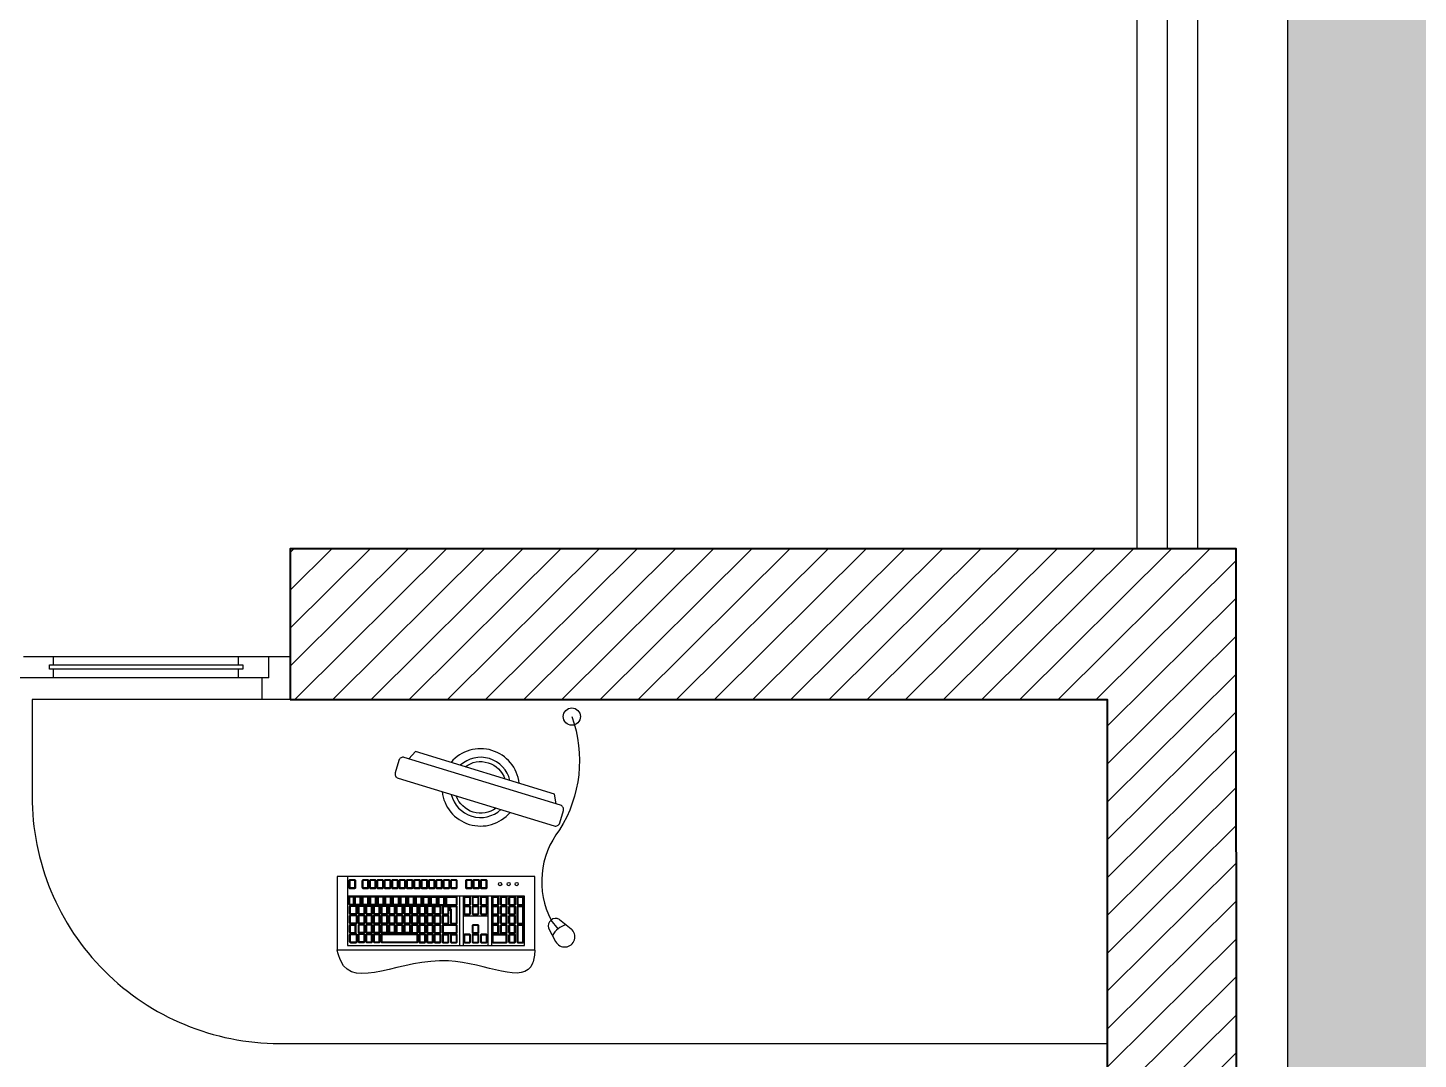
# Model space of a CAD drawing. Header units: metres. Extents: x -8 to 211, y -5 to 120.
# Drawn here: x 171.581 to 174.814, y 112.763 to 115.161 of the extents above; entities that cross this region are included whole.
import ezdxf

# ---------------------------------------------------------------- set-up
doc = ezdxf.new("R2010")
doc.units = ezdxf.units.M
doc.header["$LTSCALE"] = 0.8
doc.header["$MEASUREMENT"] = 0
for name, color, linetype in [('A_CHASS', 4, 'CONTINUOUS'), ('A_EQMP', 142, 'CONTINUOUS'), ('A_HACH_STRUC', 7, 'CONTINUOUS'), ('ARchi-Murs porteurs', 7, 'CONTINUOUS'), ('P-vue1', 12, 'CONTINUOUS'), ('Terrasse', 7, 'CONTINUOUS')]:
    doc.layers.add(name, color=color, linetype=linetype)
doc.layers.add('A_MURS_STRU', color=7, linetype='CONTINUOUS', lineweight=40)

msp = doc.modelspace()

# ---------------------------------------------------------------- hatches: boundary and pattern name
at = {"layer": 'A_HACH_STRUC'}
h = msp.add_hatch(dxfattribs=at)
h.set_pattern_fill('ANSI31', color=8, scale=0.5, angle=359.76959, style=0)
h.paths.add_polyline_path([(170.5912, 113.9495), (168.361, 113.9495), (168.361, 113.5995), (170.5912, 113.5995), (170.5912, 113.6995)])
h.paths.add_polyline_path([(174.391, 113.9495), (172.1912, 113.9495), (172.1912, 113.5995), (174.091, 113.5995), (174.091, 112.7995), (174.091, 112.5395), (174.3912, 112.5395)])
at = {"layer": 'Terrasse', "linetype": 'Continuous'}
h = msp.add_hatch(dxfattribs=at)
h.set_pattern_fill('AR-SAND,_O', color=8, scale=0.5)
h.set_pattern_definition([(37.5, (144.6412, 45.7495), (-0.031497, 0.963412), [0, -0.76, 0, -0.85, 0, -0.8125]), (7.5, (144.6412, 45.7495), (0.884888, 1.411073), [0, -0.41, 0, -0.685, 0, -0.2625]), (327.5, (144.0262, 45.7495), (1.557071, 0.0028295), [0, -0.25, 0, -0.9, 0, -1.175]), (317.5, (144.0262, 45.7495), (1.503063, 0.438838), [0, -0.125, 0, -0.59, 0, -0.675])])
h.paths.add_polyline_path([(174.511, 117.8995), (185.1509, 117.8996), (188.1103, 117.5361), (183.316, 78.4898), (180.2391, 78.8676), (179.4188, 72.1861), (179.4188, 67.5994), (174.3412, 67.5994), (174.3412, 74.9964), (166.9912, 74.9964), (166.9912, 92.6895), (174.511, 92.6895)])

# ---------------------------------------------------------------- linework, layer by layer
at = {"layer": 'A_CHASS', "color": 8}
for points in [[(172.1412, 113.6495), (170.6412, 113.6495), (170.6412, 114.6295)], [(171.5712, 113.6995), (172.1912, 113.6995)], [(171.6412, 113.6795), (171.6412, 113.6995)], [(171.6412, 113.6495), (171.6412, 113.6695)], [(172.0712, 113.6795), (172.0712, 113.6995)], [(172.0712, 113.6495), (172.0712, 113.6695)], [(172.1912, 113.6995), (172.1912, 113.5995), (172.1262, 113.5995), (172.1262, 113.6495)], [(172.1412, 113.6495), (172.1412, 113.6995)]]:
    msp.add_lwpolyline(points, dxfattribs=at)
msp.add_lwpolyline([(172.0812, 113.6695), (171.6312, 113.6695), (171.6312, 113.6795), (172.0812, 113.6795)], close=True, dxfattribs=at)
at = {"layer": 'A_EQMP', "color": 8, "linetype": 'Continuous'}
for p, q in [((172.3246, 113.1877), (172.3246, 113.0272)), ((172.358, 113.1699), (172.3581, 113.1699)), ((172.7363, 113.142), (172.3246, 113.142)), ((172.585, 113.142), (172.585, 113.0272)), ((172.5935, 113.142), (172.5935, 113.0272)), ((172.651, 113.142), (172.651, 113.0272)), ((172.6594, 113.142), (172.6594, 113.0272)), ((172.7363, 113.0272), (172.7363, 113.142)), ((172.3246, 113.0272), (172.7363, 113.0272))]:
    msp.add_line(p, q, dxfattribs=at)
for points in [[(171.591, 113.5995), (171.591, 113.3745, 0.414214), (172.166, 112.7995), (174.091, 112.7995), (174.091, 113.5995)], [(172.8178, 113.3121), (172.8265, 113.3408, 0.414214), (172.8199, 113.3532), (172.4565, 113.4644, 0.414214), (172.444, 113.4577), (172.4353, 113.429, 0.414214), (172.4419, 113.4165), (172.8053, 113.3054, 0.414214)], [(172.3276, 113.1772), (172.3276, 113.1627, 0.414214), (172.3306, 113.1597), (172.3407, 113.1597, 0.414214), (172.3437, 113.1627), (172.3437, 113.1772, 0.414214), (172.3407, 113.1802), (172.3306, 113.1802, 0.414214)], [(172.3297, 113.1772), (172.3297, 113.1627, 0.414214), (172.3306, 113.1619), (172.3407, 113.1619, 0.414214), (172.3415, 113.1627), (172.3415, 113.1772, 0.414214), (172.3407, 113.1781), (172.3306, 113.1781, 0.414214)], [(172.3581, 113.1771), (172.3581, 113.1626, 0.414214), (172.361, 113.1596), (172.3712, 113.1596, 0.414214), (172.3742, 113.1626), (172.3742, 113.1771, 0.414214), (172.3712, 113.1801), (172.361, 113.1801, 0.414214)], [(172.3602, 113.1771), (172.3602, 113.1626, 0.414214), (172.361, 113.1618), (172.3712, 113.1618, 0.414214), (172.372, 113.1626), (172.372, 113.1771, 0.414214), (172.3712, 113.178), (172.361, 113.178, 0.414214)], [(172.3752, 113.1771), (172.3752, 113.1626, 0.414214), (172.3782, 113.1596), (172.3883, 113.1596, 0.414214), (172.3913, 113.1626), (172.3913, 113.1771, 0.414214), (172.3883, 113.1801), (172.3782, 113.1801, 0.414214)], [(172.3773, 113.1771), (172.3773, 113.1626, 0.414214), (172.3782, 113.1618), (172.3883, 113.1618, 0.414214), (172.3891, 113.1626), (172.3891, 113.1771, 0.414214), (172.3883, 113.178), (172.3782, 113.178, 0.414214)], [(172.3923, 113.1771), (172.3923, 113.1626, 0.414214), (172.3953, 113.1596), (172.4055, 113.1596, 0.414214), (172.4084, 113.1626), (172.4084, 113.1771, 0.414214), (172.4055, 113.1801), (172.3953, 113.1801, 0.414214)], [(172.3945, 113.1771), (172.3945, 113.1626, 0.414214), (172.3953, 113.1618), (172.4055, 113.1618, 0.414214), (172.4063, 113.1626), (172.4063, 113.1771, 0.414214), (172.4055, 113.178), (172.3953, 113.178, 0.414214)], [(172.4095, 113.1771), (172.4095, 113.1626, 0.414214), (172.4124, 113.1596), (172.4226, 113.1596, 0.414214), (172.4256, 113.1626), (172.4256, 113.1771, 0.414214), (172.4226, 113.1801), (172.4124, 113.1801, 0.414214)], [(172.4116, 113.1771), (172.4116, 113.1626, 0.414214), (172.4124, 113.1618), (172.4226, 113.1618, 0.414214), (172.4234, 113.1626), (172.4234, 113.1771, 0.414214), (172.4226, 113.178), (172.4124, 113.178, 0.414214)], [(172.4266, 113.1771), (172.4266, 113.1626, 0.414214), (172.4296, 113.1596), (172.4397, 113.1596, 0.414214), (172.4427, 113.1626), (172.4427, 113.1771, 0.414214), (172.4397, 113.1801), (172.4296, 113.1801, 0.414214)], [(172.4287, 113.1771), (172.4287, 113.1626, 0.414214), (172.4296, 113.1618), (172.4397, 113.1618, 0.414214), (172.4405, 113.1626), (172.4405, 113.1771, 0.414214), (172.4397, 113.178), (172.4296, 113.178, 0.414214)], [(172.4437, 113.1771), (172.4437, 113.1626, 0.414214), (172.4467, 113.1596), (172.4569, 113.1596, 0.414214), (172.4598, 113.1626), (172.4598, 113.1771, 0.414214), (172.4569, 113.1801), (172.4467, 113.1801, 0.414214)], [(172.4459, 113.1771), (172.4459, 113.1626, 0.414214), (172.4467, 113.1618), (172.4569, 113.1618, 0.414214), (172.4577, 113.1626), (172.4577, 113.1771, 0.414214), (172.4569, 113.178), (172.4467, 113.178, 0.414214)], [(172.4608, 113.1771), (172.4608, 113.1626, 0.414214), (172.4638, 113.1596), (172.474, 113.1596, 0.414214), (172.477, 113.1626), (172.477, 113.1771, 0.414214), (172.474, 113.1801), (172.4638, 113.1801, 0.414214)], [(172.463, 113.1771), (172.463, 113.1626, 0.414214), (172.4638, 113.1618), (172.474, 113.1618, 0.414214), (172.4748, 113.1626), (172.4748, 113.1771, 0.414214), (172.474, 113.178), (172.4638, 113.178, 0.414214)], [(172.478, 113.1771), (172.478, 113.1626, 0.414214), (172.481, 113.1596), (172.4911, 113.1596, 0.414214), (172.4941, 113.1626), (172.4941, 113.1771, 0.414214), (172.4911, 113.1801), (172.481, 113.1801, 0.414214)], [(172.4801, 113.1771), (172.4801, 113.1626, 0.414214), (172.481, 113.1618), (172.4911, 113.1618, 0.414214), (172.4919, 113.1626), (172.4919, 113.1771, 0.414214), (172.4911, 113.178), (172.481, 113.178, 0.414214)], [(172.4951, 113.1771), (172.4951, 113.1626, 0.414214), (172.4981, 113.1596), (172.5083, 113.1596, 0.414214), (172.5112, 113.1626), (172.5112, 113.1771, 0.414214), (172.5083, 113.1801), (172.4981, 113.1801, 0.414214)], [(172.4973, 113.1771), (172.4973, 113.1626, 0.414214), (172.4981, 113.1618), (172.5083, 113.1618, 0.414214), (172.5091, 113.1626), (172.5091, 113.1771, 0.414214), (172.5083, 113.178), (172.4981, 113.178, 0.414214)], [(172.5122, 113.1771), (172.5122, 113.1626, 0.414214), (172.5152, 113.1596), (172.5254, 113.1596, 0.414214), (172.5284, 113.1626), (172.5284, 113.1771, 0.414214), (172.5254, 113.1801), (172.5152, 113.1801, 0.414214)], [(172.5144, 113.1771), (172.5144, 113.1626, 0.414214), (172.5152, 113.1618), (172.5254, 113.1618, 0.414214), (172.5262, 113.1626), (172.5262, 113.1771, 0.414214), (172.5254, 113.178), (172.5152, 113.178, 0.414214)], [(172.5294, 113.1771), (172.5294, 113.1626, 0.414214), (172.5323, 113.1596), (172.5425, 113.1596, 0.414214), (172.5455, 113.1626), (172.5455, 113.1771, 0.414214), (172.5425, 113.1801), (172.5323, 113.1801, 0.414214)], [(172.5315, 113.1771), (172.5315, 113.1626, 0.414214), (172.5323, 113.1618), (172.5425, 113.1618, 0.414214), (172.5433, 113.1626), (172.5433, 113.1771, 0.414214), (172.5425, 113.178), (172.5323, 113.178, 0.414214)], [(172.5465, 113.1771), (172.5465, 113.1626, 0.414214), (172.5495, 113.1596), (172.5597, 113.1596, 0.414214), (172.5626, 113.1626), (172.5626, 113.1771, 0.414214), (172.5597, 113.1801), (172.5495, 113.1801, 0.414214)], [(172.5487, 113.1771), (172.5487, 113.1626, 0.414214), (172.5495, 113.1618), (172.5597, 113.1618, 0.414214), (172.5605, 113.1626), (172.5605, 113.1771, 0.414214), (172.5597, 113.178), (172.5495, 113.178, 0.414214)], [(172.5636, 113.1771), (172.5636, 113.1626, 0.414214), (172.5666, 113.1596), (172.5768, 113.1596, 0.414214), (172.5798, 113.1626), (172.5798, 113.1771, 0.414214), (172.5768, 113.1801), (172.5666, 113.1801, 0.414214)], [(172.5658, 113.1771), (172.5658, 113.1626, 0.414214), (172.5666, 113.1618), (172.5768, 113.1618, 0.414214), (172.5776, 113.1626), (172.5776, 113.1771, 0.414214), (172.5768, 113.178), (172.5666, 113.178, 0.414214)], [(172.5988, 113.1771), (172.5988, 113.1626, 0.414214), (172.6017, 113.1596), (172.6119, 113.1596, 0.414214), (172.6149, 113.1626), (172.6149, 113.1771, 0.414214), (172.6119, 113.1801), (172.6017, 113.1801, 0.414214)], [(172.6009, 113.1771), (172.6009, 113.1626, 0.414214), (172.6017, 113.1618), (172.6119, 113.1618, 0.414214), (172.6127, 113.1626), (172.6127, 113.1771, 0.414214), (172.6119, 113.178), (172.6017, 113.178, 0.414214)], [(172.6159, 113.1771), (172.6159, 113.1626, 0.414214), (172.6189, 113.1596), (172.629, 113.1596, 0.414214), (172.632, 113.1626), (172.632, 113.1771, 0.414214), (172.629, 113.1801), (172.6189, 113.1801, 0.414214)], [(172.6181, 113.1771), (172.6181, 113.1626, 0.414214), (172.6189, 113.1618), (172.629, 113.1618, 0.414214), (172.6299, 113.1626), (172.6299, 113.1771, 0.414214), (172.629, 113.178), (172.6189, 113.178, 0.414214)], [(172.633, 113.1771), (172.633, 113.1626, 0.414214), (172.636, 113.1596), (172.6462, 113.1596, 0.414214), (172.6491, 113.1626), (172.6491, 113.1771, 0.414214), (172.6462, 113.1801), (172.636, 113.1801, 0.414214)], [(172.6352, 113.1771), (172.6352, 113.1626, 0.414214), (172.636, 113.1618), (172.6462, 113.1618, 0.414214), (172.647, 113.1626), (172.647, 113.1771, 0.414214), (172.6462, 113.178), (172.636, 113.178, 0.414214)], [(172.3277, 113.1391), (172.3277, 113.1238, 0.414214), (172.3299, 113.1215), (172.3375, 113.1215, 0.414214), (172.3398, 113.1238), (172.3398, 113.1391, 0.414214), (172.3375, 113.1413), (172.3299, 113.1413, 0.414214)], [(172.3285, 113.117), (172.3285, 113.1024, 0.414214), (172.3315, 113.0994), (172.344, 113.0994, 0.414214), (172.347, 113.1024), (172.347, 113.117, 0.414214), (172.344, 113.1199), (172.3315, 113.1199, 0.414214)], [(172.3293, 113.1391), (172.3293, 113.1238, 0.414214), (172.3299, 113.1232), (172.3375, 113.1232, 0.414214), (172.3381, 113.1238), (172.3381, 113.1391, 0.414214), (172.3375, 113.1397), (172.3299, 113.1397, 0.414214)], [(172.3423, 113.1386), (172.3423, 113.1241, 0.414214), (172.3431, 113.1233), (172.3533, 113.1233, 0.414214), (172.3541, 113.1241), (172.3541, 113.1386, 0.414214), (172.3533, 113.1395), (172.3431, 113.1395, 0.414214)], [(172.349, 113.1173), (172.349, 113.1027, 0.414214), (172.352, 113.0998), (172.3621, 113.0998, 0.414214), (172.3651, 113.1027), (172.3651, 113.1173, 0.414214), (172.3621, 113.1203), (172.352, 113.1203, 0.414214)], [(172.3601, 113.139), (172.3601, 113.1244, 0.414214), (172.3609, 113.1236), (172.3711, 113.1236, 0.414214), (172.3719, 113.1244), (172.3719, 113.139, 0.414214), (172.3711, 113.1398), (172.3609, 113.1398, 0.414214)], [(172.3666, 113.1172), (172.3666, 113.1026, 0.414214), (172.3696, 113.0996), (172.3797, 113.0996, 0.414214), (172.3827, 113.1026), (172.3827, 113.1172, 0.414214), (172.3797, 113.1202), (172.3696, 113.1202, 0.414214)], [(172.3777, 113.1389), (172.3777, 113.1243, 0.414214), (172.3785, 113.1235), (172.3887, 113.1235, 0.414214), (172.3895, 113.1243), (172.3895, 113.1389, 0.414214), (172.3887, 113.1397), (172.3785, 113.1397, 0.414214)], [(172.3844, 113.1172), (172.3844, 113.1026, 0.414214), (172.3873, 113.0996), (172.3975, 113.0996, 0.414214), (172.4005, 113.1026), (172.4005, 113.1172, 0.414214), (172.3975, 113.1202), (172.3873, 113.1202, 0.414214)], [(172.3955, 113.1389), (172.3955, 113.1243, 0.414214), (172.3963, 113.1235), (172.4065, 113.1235, 0.414214), (172.4073, 113.1243), (172.4073, 113.1389, 0.414214), (172.4065, 113.1397), (172.3963, 113.1397, 0.414214)], [(172.402, 113.1171), (172.402, 113.1025, 0.414214), (172.4049, 113.0995), (172.4151, 113.0995, 0.414214), (172.4181, 113.1025), (172.4181, 113.1171, 0.414214), (172.4151, 113.1201), (172.4049, 113.1201, 0.414214)], [(172.413, 113.1388), (172.413, 113.1242, 0.414214), (172.4139, 113.1234), (172.424, 113.1234, 0.414214), (172.4248, 113.1242), (172.4248, 113.1388, 0.414214), (172.424, 113.1396), (172.4139, 113.1396, 0.414214)], [(172.4197, 113.1171), (172.4197, 113.1025, 0.414214), (172.4227, 113.0995), (172.4329, 113.0995, 0.414214), (172.4358, 113.1025), (172.4358, 113.1171, 0.414214), (172.4329, 113.1201), (172.4227, 113.1201, 0.414214)], [(172.4309, 113.1388), (172.4309, 113.1242, 0.414214), (172.4317, 113.1234), (172.4419, 113.1234, 0.414214), (172.4427, 113.1242), (172.4427, 113.1388, 0.414214), (172.4419, 113.1396), (172.4317, 113.1396, 0.414214)], [(172.4373, 113.117), (172.4373, 113.1024, 0.414214), (172.4403, 113.0994), (172.4505, 113.0994, 0.414214), (172.4535, 113.1024), (172.4535, 113.117, 0.414214), (172.4505, 113.1199), (172.4403, 113.1199, 0.414214)], [(172.4484, 113.1386), (172.4484, 113.1241, 0.414214), (172.4492, 113.1233), (172.4594, 113.1233, 0.414214), (172.4602, 113.1241), (172.4602, 113.1386, 0.414214), (172.4594, 113.1395), (172.4492, 113.1395, 0.414214)], [(172.4553, 113.1171), (172.4553, 113.1025, 0.414214), (172.4583, 113.0995), (172.4684, 113.0995, 0.414214), (172.4714, 113.1025), (172.4714, 113.1171, 0.414214), (172.4684, 113.1201), (172.4583, 113.1201, 0.414214)], [(172.4662, 113.1386), (172.4662, 113.1241, 0.414214), (172.467, 113.1233), (172.4772, 113.1233, 0.414214), (172.478, 113.1241), (172.478, 113.1386, 0.414214), (172.4772, 113.1395), (172.467, 113.1395, 0.414214)], [(172.4726, 113.1169), (172.4726, 113.1023, 0.414214), (172.4756, 113.0993), (172.4858, 113.0993, 0.414214), (172.4888, 113.1023), (172.4888, 113.1169, 0.414214), (172.4858, 113.1198), (172.4756, 113.1198, 0.414214)], [(172.4838, 113.1385), (172.4838, 113.124, 0.414214), (172.4846, 113.1231), (172.4948, 113.1231, 0.414214), (172.4956, 113.124), (172.4956, 113.1385, 0.414214), (172.4948, 113.1393), (172.4846, 113.1393, 0.414214)], [(172.4992, 113.1384), (172.4992, 113.1238, 0.414214), (172.5021, 113.1209), (172.5123, 113.1209, 0.414214), (172.5153, 113.1238), (172.5153, 113.1384, 0.414214), (172.5123, 113.1414), (172.5021, 113.1414, 0.414214)], [(172.5013, 113.1384), (172.5013, 113.1238, 0.414214), (172.5021, 113.123), (172.5123, 113.123, 0.414214), (172.5131, 113.1238), (172.5131, 113.1384, 0.414214), (172.5123, 113.1392), (172.5021, 113.1392, 0.414214)], [(172.5082, 113.1169), (172.5082, 113.1023, 0.414214), (172.5112, 113.0993), (172.5214, 113.0993, 0.414214), (172.5243, 113.1023), (172.5243, 113.1169, 0.414214), (172.5214, 113.1198), (172.5112, 113.1198, 0.414214)], [(172.517, 113.1384), (172.517, 113.1238, 0.414214), (172.52, 113.1209), (172.5301, 113.1209, 0.414214), (172.5331, 113.1238), (172.5331, 113.1384, 0.414214), (172.5301, 113.1414), (172.52, 113.1414, 0.414214)], [(172.5192, 113.1384), (172.5192, 113.1238, 0.414214), (172.52, 113.123), (172.5301, 113.123, 0.414214), (172.531, 113.1238), (172.531, 113.1384, 0.414214), (172.5301, 113.1392), (172.52, 113.1392, 0.414214)], [(172.5345, 113.1383), (172.5345, 113.1237, 0.414214), (172.5375, 113.1208), (172.5477, 113.1208, 0.414214), (172.5507, 113.1237), (172.5507, 113.1383, 0.414214), (172.5477, 113.1413), (172.5375, 113.1413, 0.414214)], [(172.5367, 113.1383), (172.5367, 113.1237, 0.414214), (172.5375, 113.1229), (172.5477, 113.1229, 0.414214), (172.5485, 113.1237), (172.5485, 113.1383, 0.414214), (172.5477, 113.1391), (172.5375, 113.1391, 0.414214)], [(172.5524, 113.1383), (172.5524, 113.1237, 0.414214), (172.5553, 113.1208), (172.5768, 113.1208, 0.414214), (172.5798, 113.1237), (172.5798, 113.1383, 0.414214), (172.5768, 113.1413), (172.5553, 113.1413, 0.414214)], [(172.5545, 113.1383), (172.5545, 113.1237, 0.414214), (172.5553, 113.1229), (172.5768, 113.1229, 0.414214), (172.5776, 113.1237), (172.5776, 113.1383, 0.414214), (172.5768, 113.1391), (172.5553, 113.1391, 0.414214)], [(172.5946, 113.1383), (172.5946, 113.1237, 0.414214), (172.5976, 113.1208), (172.6078, 113.1208, 0.414214), (172.6107, 113.1237), (172.6107, 113.1383, 0.414214), (172.6078, 113.1413), (172.5976, 113.1413, 0.414214)], [(172.5968, 113.1383), (172.5968, 113.1237, 0.414214), (172.5976, 113.1229), (172.6078, 113.1229, 0.414214), (172.6086, 113.1237), (172.6086, 113.1383, 0.414214), (172.6078, 113.1391), (172.5976, 113.1391, 0.414214)], [(172.614, 113.1383), (172.614, 113.1237, 0.414214), (172.6169, 113.1208), (172.6271, 113.1208, 0.414214), (172.6301, 113.1237), (172.6301, 113.1383, 0.414214), (172.6271, 113.1413), (172.6169, 113.1413, 0.414214)], [(172.6161, 113.1383), (172.6161, 113.1237, 0.414214), (172.6169, 113.1229), (172.6271, 113.1229, 0.414214), (172.6279, 113.1237), (172.6279, 113.1383, 0.414214), (172.6271, 113.1391), (172.6169, 113.1391, 0.414214)], [(172.6333, 113.1383), (172.6333, 113.1237, 0.414214), (172.6363, 113.1208), (172.6464, 113.1208, 0.414214), (172.6494, 113.1237), (172.6494, 113.1383, 0.414214), (172.6464, 113.1413), (172.6363, 113.1413, 0.414214)], [(172.6355, 113.1383), (172.6355, 113.1237, 0.414214), (172.6363, 113.1229), (172.6464, 113.1229, 0.414214), (172.6473, 113.1237), (172.6473, 113.1383, 0.414214), (172.6464, 113.1391), (172.6363, 113.1391, 0.414214)], [(172.6604, 113.1383), (172.6604, 113.1237, 0.414214), (172.6633, 113.1208), (172.6735, 113.1208, 0.414214), (172.6765, 113.1237), (172.6765, 113.1383, 0.414214), (172.6735, 113.1413), (172.6633, 113.1413, 0.414214)], [(172.6625, 113.1383), (172.6625, 113.1237, 0.414214), (172.6633, 113.1229), (172.6735, 113.1229, 0.414214), (172.6743, 113.1237), (172.6743, 113.1383, 0.414214), (172.6735, 113.1391), (172.6633, 113.1391, 0.414214)], [(172.6797, 113.1383), (172.6797, 113.1237, 0.414214), (172.6827, 113.1208), (172.6928, 113.1208, 0.414214), (172.6958, 113.1237), (172.6958, 113.1383, 0.414214), (172.6928, 113.1413), (172.6827, 113.1413, 0.414214)], [(172.6819, 113.1383), (172.6819, 113.1237, 0.414214), (172.6827, 113.1229), (172.6928, 113.1229, 0.414214), (172.6937, 113.1237), (172.6937, 113.1383, 0.414214), (172.6928, 113.1391), (172.6827, 113.1391, 0.414214)], [(172.699, 113.1383), (172.699, 113.1237, 0.414214), (172.702, 113.1208), (172.7122, 113.1208, 0.414214), (172.7152, 113.1237), (172.7152, 113.1383, 0.414214), (172.7122, 113.1413), (172.702, 113.1413, 0.414214)], [(172.7012, 113.1383), (172.7012, 113.1237, 0.414214), (172.702, 113.1229), (172.7122, 113.1229, 0.414214), (172.713, 113.1237), (172.713, 113.1383, 0.414214), (172.7122, 113.1391), (172.702, 113.1391, 0.414214)], [(172.7184, 113.1383), (172.7184, 113.1237, 0.414214), (172.7214, 113.1208), (172.7315, 113.1208, 0.414214), (172.7345, 113.1237), (172.7345, 113.1383, 0.414214), (172.7315, 113.1413), (172.7214, 113.1413, 0.414214)], [(172.7206, 113.1383), (172.7206, 113.1237, 0.414214), (172.7214, 113.1229), (172.7315, 113.1229, 0.414214), (172.7323, 113.1237), (172.7323, 113.1383, 0.414214), (172.7315, 113.1391), (172.7214, 113.1391, 0.414214)], [(172.3285, 113.0951), (172.3285, 113.0805, 0.414214), (172.3315, 113.0775), (172.3442, 113.0775, 0.414214), (172.3472, 113.0805), (172.3472, 113.0951, 0.414214), (172.3442, 113.098), (172.3315, 113.098, 0.414214)], [(172.3307, 113.117), (172.3307, 113.1024, 0.414214), (172.3315, 113.1016), (172.344, 113.1016, 0.414214), (172.3448, 113.1024), (172.3448, 113.117, 0.414214), (172.344, 113.1178), (172.3315, 113.1178, 0.414214)], [(172.3307, 113.0951), (172.3307, 113.0805, 0.414214), (172.3315, 113.0797), (172.3442, 113.0797, 0.414214), (172.345, 113.0805), (172.345, 113.0951, 0.414214), (172.3442, 113.0959), (172.3315, 113.0959, 0.414214)], [(172.349, 113.0954), (172.349, 113.0808, 0.414214), (172.352, 113.0779), (172.3621, 113.0779, 0.414214), (172.3651, 113.0808), (172.3651, 113.0954, 0.414214), (172.3621, 113.0984), (172.352, 113.0984, 0.414214)], [(172.3511, 113.1173), (172.3511, 113.1027, 0.414214), (172.352, 113.1019), (172.3621, 113.1019, 0.414214), (172.3629, 113.1027), (172.3629, 113.1173, 0.414214), (172.3621, 113.1181), (172.352, 113.1181, 0.414214)], [(172.3511, 113.0954), (172.3511, 113.0808, 0.414214), (172.352, 113.08), (172.3621, 113.08, 0.414214), (172.3629, 113.0808), (172.3629, 113.0954, 0.414214), (172.3621, 113.0962), (172.352, 113.0962, 0.414214)], [(172.3666, 113.0953), (172.3666, 113.0807, 0.414214), (172.3696, 113.0777), (172.3797, 113.0777, 0.414214), (172.3827, 113.0807), (172.3827, 113.0953, 0.414214), (172.3797, 113.0983), (172.3696, 113.0983, 0.414214)], [(172.3688, 113.1172), (172.3688, 113.1026, 0.414214), (172.3696, 113.1018), (172.3797, 113.1018, 0.414214), (172.3805, 113.1026), (172.3805, 113.1172, 0.414214), (172.3797, 113.118), (172.3696, 113.118, 0.414214)], [(172.3688, 113.0953), (172.3688, 113.0807, 0.414214), (172.3696, 113.0799), (172.3797, 113.0799, 0.414214), (172.3805, 113.0807), (172.3805, 113.0953, 0.414214), (172.3797, 113.0961), (172.3696, 113.0961, 0.414214)], [(172.3844, 113.0953), (172.3844, 113.0807, 0.414214), (172.3873, 113.0777), (172.3975, 113.0777, 0.414214), (172.4005, 113.0807), (172.4005, 113.0953, 0.414214), (172.3975, 113.0983), (172.3873, 113.0983, 0.414214)], [(172.3865, 113.1172), (172.3865, 113.1026, 0.414214), (172.3873, 113.1018), (172.3975, 113.1018, 0.414214), (172.3983, 113.1026), (172.3983, 113.1172, 0.414214), (172.3975, 113.118), (172.3873, 113.118, 0.414214)], [(172.3865, 113.0953), (172.3865, 113.0807, 0.414214), (172.3873, 113.0799), (172.3975, 113.0799, 0.414214), (172.3983, 113.0807), (172.3983, 113.0953, 0.414214), (172.3975, 113.0961), (172.3873, 113.0961, 0.414214)], [(172.402, 113.0952), (172.402, 113.0806, 0.414214), (172.4049, 113.0776), (172.4151, 113.0776, 0.414214), (172.4181, 113.0806), (172.4181, 113.0952, 0.414214), (172.4151, 113.0982), (172.4049, 113.0982, 0.414214)], [(172.4041, 113.1171), (172.4041, 113.1025, 0.414214), (172.4049, 113.1017), (172.4151, 113.1017, 0.414214), (172.4159, 113.1025), (172.4159, 113.1171, 0.414214), (172.4151, 113.1179), (172.4049, 113.1179, 0.414214)], [(172.4041, 113.0952), (172.4041, 113.0806, 0.414214), (172.4049, 113.0798), (172.4151, 113.0798, 0.414214), (172.4159, 113.0806), (172.4159, 113.0952, 0.414214), (172.4151, 113.096), (172.4049, 113.096, 0.414214)], [(172.4197, 113.0952), (172.4197, 113.0806, 0.414214), (172.4227, 113.0776), (172.4329, 113.0776, 0.414214), (172.4358, 113.0806), (172.4358, 113.0952, 0.414214), (172.4329, 113.0982), (172.4227, 113.0982, 0.414214)], [(172.4219, 113.1171), (172.4219, 113.1025, 0.414214), (172.4227, 113.1017), (172.4329, 113.1017, 0.414214), (172.4337, 113.1025), (172.4337, 113.1171, 0.414214), (172.4329, 113.1179), (172.4227, 113.1179, 0.414214)], [(172.4219, 113.0952), (172.4219, 113.0806, 0.414214), (172.4227, 113.0798), (172.4329, 113.0798, 0.414214), (172.4337, 113.0806), (172.4337, 113.0952, 0.414214), (172.4329, 113.096), (172.4227, 113.096, 0.414214)], [(172.4373, 113.0951), (172.4373, 113.0805, 0.414214), (172.4403, 113.0775), (172.4505, 113.0775, 0.414214), (172.4535, 113.0805), (172.4535, 113.0951, 0.414214), (172.4505, 113.098), (172.4403, 113.098, 0.414214)], [(172.4395, 113.117), (172.4395, 113.1024, 0.414214), (172.4403, 113.1016), (172.4505, 113.1016, 0.414214), (172.4513, 113.1024), (172.4513, 113.117, 0.414214), (172.4505, 113.1178), (172.4403, 113.1178, 0.414214)], [(172.4395, 113.0951), (172.4395, 113.0805, 0.414214), (172.4403, 113.0797), (172.4505, 113.0797, 0.414214), (172.4513, 113.0805), (172.4513, 113.0951, 0.414214), (172.4505, 113.0959), (172.4403, 113.0959, 0.414214)], [(172.4553, 113.0952), (172.4553, 113.0806, 0.414214), (172.4583, 113.0776), (172.4684, 113.0776, 0.414214), (172.4714, 113.0806), (172.4714, 113.0952, 0.414214), (172.4684, 113.0982), (172.4583, 113.0982, 0.414214)], [(172.4575, 113.1171), (172.4575, 113.1025, 0.414214), (172.4583, 113.1017), (172.4684, 113.1017, 0.414214), (172.4693, 113.1025), (172.4693, 113.1171, 0.414214), (172.4684, 113.1179), (172.4583, 113.1179, 0.414214)], [(172.4575, 113.0952), (172.4575, 113.0806, 0.414214), (172.4583, 113.0798), (172.4684, 113.0798, 0.414214), (172.4693, 113.0806), (172.4693, 113.0952, 0.414214), (172.4684, 113.096), (172.4583, 113.096, 0.414214)], [(172.4726, 113.095), (172.4726, 113.0804, 0.414214), (172.4756, 113.0774), (172.4858, 113.0774, 0.414214), (172.4888, 113.0804), (172.4888, 113.095, 0.414214), (172.4858, 113.0979), (172.4756, 113.0979, 0.414214)], [(172.4748, 113.1169), (172.4748, 113.1023, 0.414214), (172.4756, 113.1015), (172.4858, 113.1015, 0.414214), (172.4866, 113.1023), (172.4866, 113.1169, 0.414214), (172.4858, 113.1177), (172.4756, 113.1177, 0.414214)], [(172.4748, 113.095), (172.4748, 113.0804, 0.414214), (172.4756, 113.0796), (172.4858, 113.0796, 0.414214), (172.4866, 113.0804), (172.4866, 113.095, 0.414214), (172.4858, 113.0958), (172.4756, 113.0958, 0.414214)], [(172.4903, 113.1167), (172.4903, 113.1022, 0.414214), (172.4932, 113.0992), (172.5034, 113.0992, 0.414214), (172.5064, 113.1022), (172.5064, 113.1167, 0.414214), (172.5034, 113.1197), (172.4932, 113.1197, 0.414214)], [(172.4903, 113.0949), (172.4903, 113.0803, 0.414214), (172.4932, 113.0773), (172.5034, 113.0773, 0.414214), (172.5064, 113.0803), (172.5064, 113.0949, 0.414214), (172.5034, 113.0978), (172.4932, 113.0978, 0.414214)], [(172.4924, 113.1167), (172.4924, 113.1022, 0.414214), (172.4932, 113.1014), (172.5034, 113.1014, 0.414214), (172.5042, 113.1022), (172.5042, 113.1167, 0.414214), (172.5034, 113.1176), (172.4932, 113.1176, 0.414214)], [(172.4924, 113.0949), (172.4924, 113.0803, 0.414214), (172.4932, 113.0795), (172.5034, 113.0795, 0.414214), (172.5042, 113.0803), (172.5042, 113.0949, 0.414214), (172.5034, 113.0957), (172.4932, 113.0957, 0.414214)], [(172.5082, 113.095), (172.5082, 113.0804, 0.414214), (172.5112, 113.0774), (172.5214, 113.0774, 0.414214), (172.5243, 113.0804), (172.5243, 113.095, 0.414214), (172.5214, 113.0979), (172.5112, 113.0979, 0.414214)], [(172.5104, 113.1169), (172.5104, 113.1023, 0.414214), (172.5112, 113.1015), (172.5214, 113.1015, 0.414214), (172.5222, 113.1023), (172.5222, 113.1169, 0.414214), (172.5214, 113.1177), (172.5112, 113.1177, 0.414214)], [(172.5104, 113.095), (172.5104, 113.0804, 0.414214), (172.5112, 113.0796), (172.5214, 113.0796, 0.414214), (172.5222, 113.0804), (172.5222, 113.095, 0.414214), (172.5214, 113.0958), (172.5112, 113.0958, 0.414214)], [(172.5256, 113.1166), (172.5256, 113.1021, 0.414214), (172.5286, 113.0991), (172.5388, 113.0991, 0.414214), (172.5417, 113.1021), (172.5417, 113.1166, 0.414214), (172.5388, 113.1196), (172.5286, 113.1196, 0.414214)], [(172.5256, 113.0947), (172.5256, 113.0802, 0.414214), (172.5286, 113.0772), (172.5388, 113.0772, 0.414214), (172.5417, 113.0802), (172.5417, 113.0947, 0.414214), (172.5388, 113.0977), (172.5286, 113.0977, 0.414214)], [(172.5278, 113.1166), (172.5278, 113.1021, 0.414214), (172.5286, 113.1013), (172.5388, 113.1013, 0.414214), (172.5396, 113.1021), (172.5396, 113.1166, 0.414214), (172.5388, 113.1174), (172.5286, 113.1174, 0.414214)], [(172.5278, 113.0947), (172.5278, 113.0802, 0.414214), (172.5286, 113.0794), (172.5388, 113.0794, 0.414214), (172.5396, 113.0802), (172.5396, 113.0947, 0.414214), (172.5388, 113.0956), (172.5286, 113.0956, 0.414214)], [(172.5443, 113.1164), (172.5443, 113.1018, 0.414214), (172.5473, 113.0989), (172.5574, 113.0989, 0.414214), (172.5604, 113.1018), (172.5604, 113.1164, 0.414214), (172.5574, 113.1194), (172.5473, 113.1194, 0.414214)], [(172.5443, 113.0945), (172.5443, 113.0799, 0.414214), (172.5473, 113.077), (172.5574, 113.077, 0.414214), (172.5604, 113.0799), (172.5604, 113.0945, 0.414214), (172.5574, 113.0975), (172.5473, 113.0975, 0.414214)], [(172.5465, 113.1164), (172.5465, 113.1018, 0.414214), (172.5473, 113.101), (172.5574, 113.101, 0.414214), (172.5582, 113.1018), (172.5582, 113.1164, 0.414214), (172.5574, 113.1172), (172.5473, 113.1172, 0.414214)], [(172.5465, 113.0945), (172.5465, 113.0799, 0.414214), (172.5473, 113.0791), (172.5574, 113.0791, 0.414214), (172.5582, 113.0799), (172.5582, 113.0945, 0.414214), (172.5574, 113.0953), (172.5473, 113.0953, 0.414214)], [(172.5615, 113.1164), (172.5615, 113.1095), (172.5636, 113.1095), (172.5636, 113.0799, 0.414214), (172.5666, 113.077), (172.5768, 113.077, 0.414214), (172.5798, 113.0799), (172.5798, 113.1164, 0.414214), (172.5768, 113.1194), (172.5645, 113.1194, 0.414214)], [(172.5636, 113.1164), (172.5636, 113.1116), (172.5658, 113.1116), (172.5658, 113.0799, 0.414214), (172.5666, 113.0791), (172.5768, 113.0791, 0.414214), (172.5776, 113.0799), (172.5776, 113.1164, 0.414214), (172.5768, 113.1172), (172.5645, 113.1172, 0.414214)], [(172.5946, 113.1164), (172.5946, 113.1018, 0.414214), (172.5976, 113.0989), (172.6078, 113.0989, 0.414214), (172.6107, 113.1018), (172.6107, 113.1164, 0.414214), (172.6078, 113.1194), (172.5976, 113.1194, 0.414214)], [(172.5968, 113.1164), (172.5968, 113.1018, 0.414214), (172.5976, 113.101), (172.6078, 113.101, 0.414214), (172.6086, 113.1018), (172.6086, 113.1164, 0.414214), (172.6078, 113.1172), (172.5976, 113.1172, 0.414214)], [(172.614, 113.1164), (172.614, 113.1018, 0.414214), (172.6169, 113.0989), (172.6271, 113.0989, 0.414214), (172.6301, 113.1018), (172.6301, 113.1164, 0.414214), (172.6271, 113.1194), (172.6169, 113.1194, 0.414214)], [(172.6161, 113.1164), (172.6161, 113.1018, 0.414214), (172.6169, 113.101), (172.6271, 113.101, 0.414214), (172.6279, 113.1018), (172.6279, 113.1164, 0.414214), (172.6271, 113.1172), (172.6169, 113.1172, 0.414214)], [(172.6333, 113.1164), (172.6333, 113.1018, 0.414214), (172.6363, 113.0989), (172.6464, 113.0989, 0.414214), (172.6494, 113.1018), (172.6494, 113.1164, 0.414214), (172.6464, 113.1194), (172.6363, 113.1194, 0.414214)], [(172.6355, 113.1164), (172.6355, 113.1018, 0.414214), (172.6363, 113.101), (172.6464, 113.101, 0.414214), (172.6473, 113.1018), (172.6473, 113.1164, 0.414214), (172.6464, 113.1172), (172.6363, 113.1172, 0.414214)], [(172.6604, 113.1164), (172.6604, 113.1018, 0.414214), (172.6633, 113.0989), (172.6735, 113.0989, 0.414214), (172.6765, 113.1018), (172.6765, 113.1164, 0.414214), (172.6735, 113.1194), (172.6633, 113.1194, 0.414214)], [(172.6604, 113.0945), (172.6604, 113.0799, 0.414214), (172.6633, 113.077), (172.6735, 113.077, 0.414214), (172.6765, 113.0799), (172.6765, 113.0945, 0.414214), (172.6735, 113.0975), (172.6633, 113.0975, 0.414214)], [(172.6625, 113.1164), (172.6625, 113.1018, 0.414214), (172.6633, 113.101), (172.6735, 113.101, 0.414214), (172.6743, 113.1018), (172.6743, 113.1164, 0.414214), (172.6735, 113.1172), (172.6633, 113.1172, 0.414214)], [(172.6625, 113.0945), (172.6625, 113.0799, 0.414214), (172.6633, 113.0791), (172.6735, 113.0791, 0.414214), (172.6743, 113.0799), (172.6743, 113.0945, 0.414214), (172.6735, 113.0953), (172.6633, 113.0953, 0.414214)], [(172.6797, 113.1164), (172.6797, 113.1018, 0.414214), (172.6827, 113.0989), (172.6928, 113.0989, 0.414214), (172.6958, 113.1018), (172.6958, 113.1164, 0.414214), (172.6928, 113.1194), (172.6827, 113.1194, 0.414214)], [(172.6797, 113.0945), (172.6797, 113.0799, 0.414214), (172.6827, 113.077), (172.6928, 113.077, 0.414214), (172.6958, 113.0799), (172.6958, 113.0945, 0.414214), (172.6928, 113.0975), (172.6827, 113.0975, 0.414214)], [(172.6819, 113.1164), (172.6819, 113.1018, 0.414214), (172.6827, 113.101), (172.6928, 113.101, 0.414214), (172.6937, 113.1018), (172.6937, 113.1164, 0.414214), (172.6928, 113.1172), (172.6827, 113.1172, 0.414214)], [(172.6819, 113.0945), (172.6819, 113.0799, 0.414214), (172.6827, 113.0791), (172.6928, 113.0791, 0.414214), (172.6937, 113.0799), (172.6937, 113.0945, 0.414214), (172.6928, 113.0953), (172.6827, 113.0953, 0.414214)], [(172.699, 113.1164), (172.699, 113.1018, 0.414214), (172.702, 113.0989), (172.7122, 113.0989, 0.414214), (172.7152, 113.1018), (172.7152, 113.1164, 0.414214), (172.7122, 113.1194), (172.702, 113.1194, 0.414214)], [(172.699, 113.0945), (172.699, 113.0799, 0.414214), (172.702, 113.077), (172.7122, 113.077, 0.414214), (172.7152, 113.0799), (172.7152, 113.0945, 0.414214), (172.7122, 113.0975), (172.702, 113.0975, 0.414214)], [(172.7012, 113.1164), (172.7012, 113.1018, 0.414214), (172.702, 113.101), (172.7122, 113.101, 0.414214), (172.713, 113.1018), (172.713, 113.1164, 0.414214), (172.7122, 113.1172), (172.702, 113.1172, 0.414214)], [(172.7012, 113.0945), (172.7012, 113.0799, 0.414214), (172.702, 113.0791), (172.7122, 113.0791, 0.414214), (172.713, 113.0799), (172.713, 113.0945, 0.414214), (172.7122, 113.0953), (172.702, 113.0953, 0.414214)], [(172.7184, 113.1164), (172.7184, 113.0799, 0.414214), (172.7214, 113.077), (172.7315, 113.077, 0.414214), (172.7345, 113.0799), (172.7345, 113.1164, 0.414214), (172.7315, 113.1194), (172.7214, 113.1194, 0.414214)], [(172.7206, 113.1164), (172.7206, 113.0799, 0.414214), (172.7214, 113.0791), (172.7315, 113.0791, 0.414214), (172.7323, 113.0799), (172.7323, 113.1164, 0.414214), (172.7315, 113.1172), (172.7214, 113.1172, 0.414214)], [(172.3285, 113.0732), (172.3285, 113.0586, 0.414214), (172.3315, 113.0556), (172.3416, 113.0556, 0.414214), (172.3446, 113.0586), (172.3446, 113.0732, 0.414214), (172.3416, 113.0761), (172.3315, 113.0761, 0.414214)], [(172.3307, 113.0732), (172.3307, 113.0586, 0.414214), (172.3315, 113.0578), (172.3416, 113.0578, 0.414214), (172.3424, 113.0586), (172.3424, 113.0732, 0.414214), (172.3416, 113.074), (172.3315, 113.074, 0.414214)], [(172.349, 113.0735), (172.349, 113.0589, 0.414214), (172.352, 113.056), (172.3621, 113.056, 0.414214), (172.3651, 113.0589), (172.3651, 113.0735, 0.414214), (172.3621, 113.0765), (172.352, 113.0765, 0.414214)], [(172.3511, 113.0735), (172.3511, 113.0589, 0.414214), (172.352, 113.0581), (172.3621, 113.0581, 0.414214), (172.3629, 113.0589), (172.3629, 113.0735, 0.414214), (172.3621, 113.0743), (172.352, 113.0743, 0.414214)], [(172.3666, 113.0734), (172.3666, 113.0588, 0.414214), (172.3696, 113.0558), (172.3797, 113.0558, 0.414214), (172.3827, 113.0588), (172.3827, 113.0734, 0.414214), (172.3797, 113.0764), (172.3696, 113.0764, 0.414214)], [(172.3688, 113.0734), (172.3688, 113.0588, 0.414214), (172.3696, 113.058), (172.3797, 113.058, 0.414214), (172.3805, 113.0588), (172.3805, 113.0734, 0.414214), (172.3797, 113.0742), (172.3696, 113.0742, 0.414214)], [(172.3844, 113.0734), (172.3844, 113.0588, 0.414214), (172.3873, 113.0559), (172.3975, 113.0559, 0.414214), (172.4005, 113.0588), (172.4005, 113.0734, 0.414214), (172.3975, 113.0764), (172.3873, 113.0764, 0.414214)], [(172.3865, 113.0734), (172.3865, 113.0588, 0.414214), (172.3873, 113.058), (172.3975, 113.058, 0.414214), (172.3983, 113.0588), (172.3983, 113.0734, 0.414214), (172.3975, 113.0742), (172.3873, 113.0742, 0.414214)], [(172.402, 113.0733), (172.402, 113.0587, 0.414214), (172.4049, 113.0557), (172.4151, 113.0557, 0.414214), (172.4181, 113.0587), (172.4181, 113.0733, 0.414214), (172.4151, 113.0763), (172.4049, 113.0763, 0.414214)], [(172.4041, 113.0733), (172.4041, 113.0587, 0.414214), (172.4049, 113.0579), (172.4151, 113.0579, 0.414214), (172.4159, 113.0587), (172.4159, 113.0733, 0.414214), (172.4151, 113.0741), (172.4049, 113.0741, 0.414214)], [(172.4197, 113.0733), (172.4197, 113.0587, 0.414214), (172.4227, 113.0557), (172.4329, 113.0557, 0.414214), (172.4358, 113.0587), (172.4358, 113.0733, 0.414214), (172.4329, 113.0763), (172.4227, 113.0763, 0.414214)], [(172.4219, 113.0733), (172.4219, 113.0587, 0.414214), (172.4227, 113.0579), (172.4329, 113.0579, 0.414214), (172.4337, 113.0587), (172.4337, 113.0733, 0.414214), (172.4329, 113.0741), (172.4227, 113.0741, 0.414214)], [(172.4373, 113.0732), (172.4373, 113.0586, 0.414214), (172.4403, 113.0556), (172.4505, 113.0556, 0.414214), (172.4535, 113.0586), (172.4535, 113.0732, 0.414214), (172.4505, 113.0761), (172.4403, 113.0761, 0.414214)], [(172.4395, 113.0732), (172.4395, 113.0586, 0.414214), (172.4403, 113.0578), (172.4505, 113.0578, 0.414214), (172.4513, 113.0586), (172.4513, 113.0732, 0.414214), (172.4505, 113.074), (172.4403, 113.074, 0.414214)], [(172.4553, 113.0733), (172.4553, 113.0587, 0.414214), (172.4583, 113.0557), (172.4684, 113.0557, 0.414214), (172.4714, 113.0587), (172.4714, 113.0733, 0.414214), (172.4684, 113.0763), (172.4583, 113.0763, 0.414214)], [(172.4575, 113.0733), (172.4575, 113.0587, 0.414214), (172.4583, 113.0579), (172.4684, 113.0579, 0.414214), (172.4693, 113.0587), (172.4693, 113.0733, 0.414214), (172.4684, 113.0741), (172.4583, 113.0741, 0.414214)], [(172.4726, 113.0731), (172.4726, 113.0585, 0.414214), (172.4756, 113.0555), (172.4858, 113.0555, 0.414214), (172.4888, 113.0585), (172.4888, 113.0731, 0.414214), (172.4858, 113.076), (172.4756, 113.076, 0.414214)], [(172.4748, 113.0731), (172.4748, 113.0585, 0.414214), (172.4756, 113.0577), (172.4858, 113.0577, 0.414214), (172.4866, 113.0585), (172.4866, 113.0731, 0.414214), (172.4858, 113.0739), (172.4756, 113.0739, 0.414214)], [(172.4903, 113.073), (172.4903, 113.0584, 0.414214), (172.4932, 113.0554), (172.5034, 113.0554, 0.414214), (172.5064, 113.0584), (172.5064, 113.073, 0.414214), (172.5034, 113.0759), (172.4932, 113.0759, 0.414214)], [(172.4924, 113.073), (172.4924, 113.0584, 0.414214), (172.4932, 113.0576), (172.5034, 113.0576, 0.414214), (172.5042, 113.0584), (172.5042, 113.073, 0.414214), (172.5034, 113.0738), (172.4932, 113.0738, 0.414214)], [(172.5082, 113.0731), (172.5082, 113.0585, 0.414214), (172.5112, 113.0555), (172.5214, 113.0555, 0.414214), (172.5243, 113.0585), (172.5243, 113.0731, 0.414214), (172.5214, 113.076), (172.5112, 113.076, 0.414214)], [(172.5104, 113.0731), (172.5104, 113.0585, 0.414214), (172.5112, 113.0577), (172.5214, 113.0577, 0.414214), (172.5222, 113.0585), (172.5222, 113.0731, 0.414214), (172.5214, 113.0739), (172.5112, 113.0739, 0.414214)], [(172.5256, 113.0728), (172.5256, 113.0583, 0.414214), (172.5286, 113.0553), (172.5388, 113.0553, 0.414214), (172.5417, 113.0583), (172.5417, 113.0728, 0.414214), (172.5388, 113.0758), (172.5286, 113.0758, 0.414214)], [(172.5278, 113.0728), (172.5278, 113.0583, 0.414214), (172.5286, 113.0575), (172.5388, 113.0575, 0.414214), (172.5396, 113.0583), (172.5396, 113.0728, 0.414214), (172.5388, 113.0737), (172.5286, 113.0737, 0.414214)], [(172.5443, 113.0726), (172.5443, 113.058, 0.414214), (172.5473, 113.0551), (172.5768, 113.0551, 0.414214), (172.5798, 113.058), (172.5798, 113.0726, 0.414214), (172.5768, 113.0756), (172.5473, 113.0756, 0.414214)], [(172.5465, 113.0726), (172.5465, 113.058, 0.414214), (172.5473, 113.0572), (172.5768, 113.0572, 0.414214), (172.5776, 113.058), (172.5776, 113.0726, 0.414214), (172.5768, 113.0734), (172.5473, 113.0734, 0.414214)], [(172.614, 113.0726), (172.614, 113.058, 0.414214), (172.6169, 113.0551), (172.6271, 113.0551, 0.414214), (172.6301, 113.058), (172.6301, 113.0726, 0.414214), (172.6271, 113.0756), (172.6169, 113.0756, 0.414214)], [(172.6161, 113.0726), (172.6161, 113.058, 0.414214), (172.6169, 113.0572), (172.6271, 113.0572, 0.414214), (172.6279, 113.058), (172.6279, 113.0726, 0.414214), (172.6271, 113.0734), (172.6169, 113.0734, 0.414214)], [(172.6604, 113.0726), (172.6604, 113.058, 0.414214), (172.6633, 113.0551), (172.6735, 113.0551, 0.414214), (172.6765, 113.058), (172.6765, 113.0726, 0.414214), (172.6735, 113.0756), (172.6633, 113.0756, 0.414214)], [(172.6625, 113.0726), (172.6625, 113.058, 0.414214), (172.6633, 113.0572), (172.6735, 113.0572, 0.414214), (172.6743, 113.058), (172.6743, 113.0726, 0.414214), (172.6735, 113.0734), (172.6633, 113.0734, 0.414214)], [(172.6797, 113.0726), (172.6797, 113.058, 0.414214), (172.6827, 113.0551), (172.6928, 113.0551, 0.414214), (172.6958, 113.058), (172.6958, 113.0726, 0.414214), (172.6928, 113.0756), (172.6827, 113.0756, 0.414214)], [(172.6819, 113.0726), (172.6819, 113.058, 0.414214), (172.6827, 113.0572), (172.6928, 113.0572, 0.414214), (172.6937, 113.058), (172.6937, 113.0726, 0.414214), (172.6928, 113.0734), (172.6827, 113.0734, 0.414214)], [(172.699, 113.0726), (172.699, 113.058, 0.414214), (172.702, 113.0551), (172.7122, 113.0551, 0.414214), (172.7152, 113.058), (172.7152, 113.0726, 0.414214), (172.7122, 113.0756), (172.702, 113.0756, 0.414214)], [(172.7012, 113.0726), (172.7012, 113.058, 0.414214), (172.702, 113.0572), (172.7122, 113.0572, 0.414214), (172.713, 113.058), (172.713, 113.0726, 0.414214), (172.7122, 113.0734), (172.702, 113.0734, 0.414214)], [(172.7184, 113.0726), (172.7184, 113.0361, 0.414214), (172.7214, 113.0332), (172.7315, 113.0332, 0.414214), (172.7345, 113.0361), (172.7345, 113.0726, 0.414214), (172.7315, 113.0756), (172.7214, 113.0756, 0.414214)], [(172.7206, 113.0726), (172.7206, 113.0361, 0.414214), (172.7214, 113.0353), (172.7315, 113.0353, 0.414214), (172.7323, 113.0361), (172.7323, 113.0726, 0.414214), (172.7315, 113.0734), (172.7214, 113.0734, 0.414214)], [(172.3285, 113.0513), (172.3285, 113.0367, 0.414214), (172.3315, 113.0337), (172.3444, 113.0337, 0.414214), (172.3474, 113.0367), (172.3474, 113.0513, 0.414214), (172.3444, 113.0542), (172.3315, 113.0542, 0.414214)], [(172.3307, 113.0513), (172.3307, 113.0367, 0.414214), (172.3315, 113.0359), (172.3444, 113.0359, 0.414214), (172.3452, 113.0367), (172.3452, 113.0513, 0.414214), (172.3444, 113.0521), (172.3315, 113.0521, 0.414214)], [(172.349, 113.0516), (172.349, 113.037, 0.414214), (172.352, 113.0341), (172.3621, 113.0341, 0.414214), (172.3651, 113.037), (172.3651, 113.0516, 0.414214), (172.3621, 113.0546), (172.352, 113.0546, 0.414214)], [(172.3511, 113.0516), (172.3511, 113.037, 0.414214), (172.352, 113.0362), (172.3621, 113.0362, 0.414214), (172.3629, 113.037), (172.3629, 113.0516, 0.414214), (172.3621, 113.0524), (172.352, 113.0524, 0.414214)], [(172.3666, 113.0515), (172.3666, 113.0369, 0.414214), (172.3696, 113.0339), (172.3797, 113.0339, 0.414214), (172.3827, 113.0369), (172.3827, 113.0515, 0.414214), (172.3797, 113.0545), (172.3696, 113.0545, 0.414214)], [(172.3688, 113.0515), (172.3688, 113.0369, 0.414214), (172.3696, 113.0361), (172.3797, 113.0361, 0.414214), (172.3805, 113.0369), (172.3805, 113.0515, 0.414214), (172.3797, 113.0523), (172.3696, 113.0523, 0.414214)], [(172.3844, 113.0515), (172.3844, 113.0369, 0.414214), (172.3873, 113.034), (172.3975, 113.034, 0.414214), (172.4005, 113.0369), (172.4005, 113.0515, 0.414214), (172.3975, 113.0545), (172.3873, 113.0545, 0.414214)], [(172.3865, 113.0515), (172.3865, 113.0369, 0.414214), (172.3873, 113.0361), (172.3975, 113.0361, 0.414214), (172.3983, 113.0369), (172.3983, 113.0515, 0.414214), (172.3975, 113.0523), (172.3873, 113.0523, 0.414214)], [(172.402, 113.0514), (172.402, 113.0368, 0.414214), (172.4049, 113.0338), (172.4858, 113.0338, 0.414214), (172.4888, 113.0368), (172.4888, 113.0514, 0.414214), (172.4858, 113.0544), (172.4049, 113.0544, 0.414214)], [(172.4041, 113.0514), (172.4041, 113.0368, 0.414214), (172.4049, 113.036), (172.4858, 113.036, 0.414214), (172.4866, 113.0368), (172.4866, 113.0514, 0.414214), (172.4858, 113.0522), (172.4049, 113.0522, 0.414214)], [(172.4903, 113.0511), (172.4903, 113.0365, 0.414214), (172.4932, 113.0335), (172.5034, 113.0335, 0.414214), (172.5064, 113.0365), (172.5064, 113.0511, 0.414214), (172.5034, 113.054), (172.4932, 113.054, 0.414214)], [(172.4924, 113.0511), (172.4924, 113.0365, 0.414214), (172.4932, 113.0357), (172.5034, 113.0357, 0.414214), (172.5042, 113.0365), (172.5042, 113.0511, 0.414214), (172.5034, 113.0519), (172.4932, 113.0519, 0.414214)], [(172.5082, 113.0512), (172.5082, 113.0366, 0.414214), (172.5112, 113.0336), (172.5214, 113.0336, 0.414214), (172.5243, 113.0366), (172.5243, 113.0512, 0.414214), (172.5214, 113.0541), (172.5112, 113.0541, 0.414214)], [(172.5104, 113.0512), (172.5104, 113.0366, 0.414214), (172.5112, 113.0358), (172.5214, 113.0358, 0.414214), (172.5222, 113.0366), (172.5222, 113.0512, 0.414214), (172.5214, 113.052), (172.5112, 113.052, 0.414214)], [(172.5256, 113.0509), (172.5256, 113.0364, 0.414214), (172.5286, 113.0334), (172.5388, 113.0334, 0.414214), (172.5417, 113.0364), (172.5417, 113.0509, 0.414214), (172.5388, 113.0539), (172.5286, 113.0539, 0.414214)], [(172.5278, 113.0509), (172.5278, 113.0364, 0.414214), (172.5286, 113.0356), (172.5388, 113.0356, 0.414214), (172.5396, 113.0364), (172.5396, 113.0509, 0.414214), (172.5388, 113.0518), (172.5286, 113.0518, 0.414214)], [(172.5443, 113.0507), (172.5443, 113.0361, 0.414214), (172.5473, 113.0332), (172.5574, 113.0332, 0.414214), (172.5604, 113.0361), (172.5604, 113.0507, 0.414214), (172.5574, 113.0537), (172.5473, 113.0537, 0.414214)], [(172.5465, 113.0507), (172.5465, 113.0361, 0.414214), (172.5473, 113.0353), (172.5574, 113.0353, 0.414214), (172.5582, 113.0361), (172.5582, 113.0507, 0.414214), (172.5574, 113.0515), (172.5473, 113.0515, 0.414214)], [(172.5636, 113.0507), (172.5636, 113.0361, 0.414214), (172.5666, 113.0332), (172.5768, 113.0332, 0.414214), (172.5798, 113.0361), (172.5798, 113.0507, 0.414214), (172.5768, 113.0537), (172.5666, 113.0537, 0.414214)], [(172.5658, 113.0507), (172.5658, 113.0361, 0.414214), (172.5666, 113.0353), (172.5768, 113.0353, 0.414214), (172.5776, 113.0361), (172.5776, 113.0507, 0.414214), (172.5768, 113.0515), (172.5666, 113.0515, 0.414214)], [(172.5946, 113.0507), (172.5946, 113.0361, 0.414214), (172.5976, 113.0332), (172.6078, 113.0332, 0.414214), (172.6107, 113.0361), (172.6107, 113.0507, 0.414214), (172.6078, 113.0537), (172.5976, 113.0537, 0.414214)], [(172.5968, 113.0507), (172.5968, 113.0361, 0.414214), (172.5976, 113.0353), (172.6078, 113.0353, 0.414214), (172.6086, 113.0361), (172.6086, 113.0507, 0.414214), (172.6078, 113.0515), (172.5976, 113.0515, 0.414214)], [(172.614, 113.0507), (172.614, 113.0361, 0.414214), (172.6169, 113.0332), (172.6271, 113.0332, 0.414214), (172.6301, 113.0361), (172.6301, 113.0507, 0.414214), (172.6271, 113.0537), (172.6169, 113.0537, 0.414214)], [(172.6161, 113.0507), (172.6161, 113.0361, 0.414214), (172.6169, 113.0353), (172.6271, 113.0353, 0.414214), (172.6279, 113.0361), (172.6279, 113.0507, 0.414214), (172.6271, 113.0515), (172.6169, 113.0515, 0.414214)], [(172.6333, 113.0507), (172.6333, 113.0361, 0.414214), (172.6363, 113.0332), (172.6464, 113.0332, 0.414214), (172.6494, 113.0361), (172.6494, 113.0507, 0.414214), (172.6464, 113.0537), (172.6363, 113.0537, 0.414214)], [(172.6355, 113.0507), (172.6355, 113.0361, 0.414214), (172.6363, 113.0353), (172.6464, 113.0353, 0.414214), (172.6473, 113.0361), (172.6473, 113.0507, 0.414214), (172.6464, 113.0515), (172.6363, 113.0515, 0.414214)], [(172.6604, 113.0507), (172.6604, 113.0361, 0.414214), (172.6633, 113.0332), (172.6928, 113.0332, 0.414214), (172.6958, 113.0361), (172.6958, 113.0507, 0.414214), (172.6928, 113.0537), (172.6633, 113.0537, 0.414214)], [(172.6625, 113.0507), (172.6625, 113.0361, 0.414214), (172.6633, 113.0353), (172.6928, 113.0353, 0.414214), (172.6937, 113.0361), (172.6937, 113.0507, 0.414214), (172.6928, 113.0515), (172.6633, 113.0515, 0.414214)], [(172.699, 113.0507), (172.699, 113.0361, 0.414214), (172.702, 113.0332), (172.7122, 113.0332, 0.414214), (172.7152, 113.0361), (172.7152, 113.0507, 0.414214), (172.7122, 113.0537), (172.702, 113.0537, 0.414214)], [(172.7012, 113.0507), (172.7012, 113.0361, 0.414214), (172.702, 113.0353), (172.7122, 113.0353, 0.414214), (172.713, 113.0361), (172.713, 113.0507, 0.414214), (172.7122, 113.0515), (172.702, 113.0515, 0.414214)]]:
    msp.add_lwpolyline(points, format="xyb", close=True, dxfattribs=at)
for points in [[(172.8461, 113.5595, -0.230319), (172.8173, 113.296, 0.292656), (172.7977, 113.0863)], [(172.7234, 113.4045, 0.659768), (172.5652, 113.4529)], [(172.702, 113.4111, 0.572843), (172.5866, 113.4464)], [(172.598, 113.4429, -0.507673), (172.6906, 113.4145)], [(172.5445, 113.3852, 0.659768), (172.7027, 113.3368)], [(172.5658, 113.3786, 0.572843), (172.6813, 113.3433)], [(172.6699, 113.3468, -0.507673), (172.5773, 113.3751)], [(172.3431, 113.1416, 0.414214), (172.3401, 113.1386)], [(172.3401, 113.1241, 0.414214), (172.3431, 113.1211), (172.3533, 113.1211, 0.414214), (172.3563, 113.1241), (172.3563, 113.1386, 0.414214), (172.3533, 113.1416)], [(172.3609, 113.1419, 0.414214), (172.358, 113.139), (172.358, 113.1244, 0.414214), (172.3609, 113.1214), (172.3711, 113.1214, 0.414214), (172.3741, 113.1244), (172.3741, 113.139, 0.414214), (172.3711, 113.1419)], [(172.3785, 113.1418, 0.414214), (172.3755, 113.1389), (172.3755, 113.1243, 0.414214), (172.3785, 113.1213), (172.3887, 113.1213, 0.414214), (172.3916, 113.1243), (172.3916, 113.1389, 0.414214), (172.3887, 113.1418)], [(172.3963, 113.1418, 0.414214), (172.3933, 113.1389), (172.3933, 113.1243, 0.414214), (172.3963, 113.1213), (172.4065, 113.1213, 0.414214), (172.4094, 113.1243), (172.4094, 113.1389, 0.414214), (172.4065, 113.1418)], [(172.4139, 113.1417, 0.414214), (172.4109, 113.1388), (172.4109, 113.1242, 0.414214), (172.4139, 113.1212), (172.424, 113.1212, 0.414214), (172.427, 113.1242), (172.427, 113.1388, 0.414214), (172.424, 113.1417)], [(172.4317, 113.1417, 0.414214), (172.4287, 113.1388), (172.4287, 113.1242, 0.414214), (172.4317, 113.1212), (172.4419, 113.1212, 0.414214), (172.4448, 113.1242), (172.4448, 113.1388, 0.414214), (172.4419, 113.1417)], [(172.4492, 113.1416, 0.414214), (172.4463, 113.1386), (172.4463, 113.1241, 0.414214), (172.4492, 113.1211), (172.4594, 113.1211, 0.414214), (172.4624, 113.1241), (172.4624, 113.1386, 0.414214), (172.4594, 113.1416)], [(172.467, 113.1416, 0.414214), (172.4641, 113.1386), (172.4641, 113.1241, 0.414214), (172.467, 113.1211), (172.4772, 113.1211, 0.414214), (172.4802, 113.1241), (172.4802, 113.1386, 0.414214), (172.4772, 113.1416)], [(172.4846, 113.1415, 0.414214), (172.4816, 113.1385), (172.4816, 113.124, 0.414214), (172.4846, 113.121), (172.4948, 113.121, 0.414214), (172.4977, 113.124), (172.4977, 113.1385, 0.414214), (172.4948, 113.1415)]]:
    msp.add_lwpolyline(points, format="xyb", dxfattribs=at)
for points in [[(172.8096, 113.3564), (172.8061, 113.3792), (172.4825, 113.4782), (172.4669, 113.4612)], [(172.651, 113.0957), (172.5935, 113.0957)], [(172.8172, 113.0879), (172.8443, 113.0658)], [(172.7921, 113.0676), (172.8082, 113.0365)], [(172.8142, 113.066), (172.7977, 113.0863)]]:
    msp.add_lwpolyline(points, dxfattribs=at)
msp.add_lwpolyline([(172.3004, 113.1877), (172.3004, 113.0168), (172.7604, 113.0168), (172.7604, 113.1877)], close=True, dxfattribs=at)
for centre, radius in [((172.8461, 113.5595), 0.02), ((172.6792, 113.1699), 0.00374), ((172.6993, 113.1699), 0.00374), ((172.7179, 113.1699), 0.00374)]:
    msp.add_circle(centre, radius, dxfattribs=at)
for centre, radius, start, end in [((172.8087, 113.0727), 0.0174, 60.8622, 197.298), ((172.8489, 113.0237), 0.0548, 107.931, 150.9611), ((172.8293, 113.0474), 0.0237, 207.4057, 50.7545)]:
    msp.add_arc(centre, radius, start, end, dxfattribs=at)
msp.add_open_spline([(172.7604, 113.0167), (172.7591, 113.0057), (172.7498, 112.925), (172.532, 113.0558), (172.3282, 112.9142), (172.3029, 113.0078), (172.3004, 113.0168)], degree=3, knots=[0, 0, 0, 0, 34.904169, 255.823652, 539.481595, 569.452525, 569.452525, 569.452525, 569.452525], dxfattribs=at)
at = {"layer": 'A_MURS_STRU', "color": 8}
msp.add_lwpolyline([(172.1912, 113.5995), (174.091, 113.5995), (174.091, 112.5395), (174.3912, 112.5395), (174.391, 113.9495), (172.1912, 113.9495)], close=True, dxfattribs=at)
at = {"layer": 'ARchi-Murs porteurs', "color": 8, "linetype": 'Continuous'}
msp.add_lwpolyline([(174.371, 113.9495), (174.1609, 113.9495), (174.1609, 117.8494), (149.9585, 117.8494), (149.9585, 120.1095), (150.1686, 120.1095), (150.1686, 118.2), (174.511, 118.1995)], dxfattribs=at)
at = {"layer": 'ARchi-Murs porteurs', "color": 8}
msp.add_lwpolyline([(166.8412, 92.9095), (166.8412, 67.7995), (166.9912, 67.7995), (166.9912, 92.6895), (174.511, 92.6895), (174.511, 118.1995)], dxfattribs=at)
msp.add_lwpolyline([(174.511, 117.8995), (185.1509, 117.8996), (188.1103, 117.5361), (183.316, 78.4898), (180.2391, 78.8676), (179.4188, 72.1861), (179.4188, 67.5994), (174.3412, 67.5994), (174.3412, 74.9964), (166.9912, 74.9964), (166.9912, 92.6895), (174.511, 92.6895)], close=True, dxfattribs=at)
at = {"layer": 'P-vue1', "color": 8, "linetype": 'Continuous'}
msp.add_lwpolyline([(150.0986, 120.0395), (150.0986, 117.9895), (174.301, 117.9895), (174.301, 113.9495), (174.2309, 113.9495), (174.2309, 117.9194), (150.0285, 117.9194), (150.0285, 120.0395)], close=True, dxfattribs=at)

doc.saveas('drawing.dxf')
